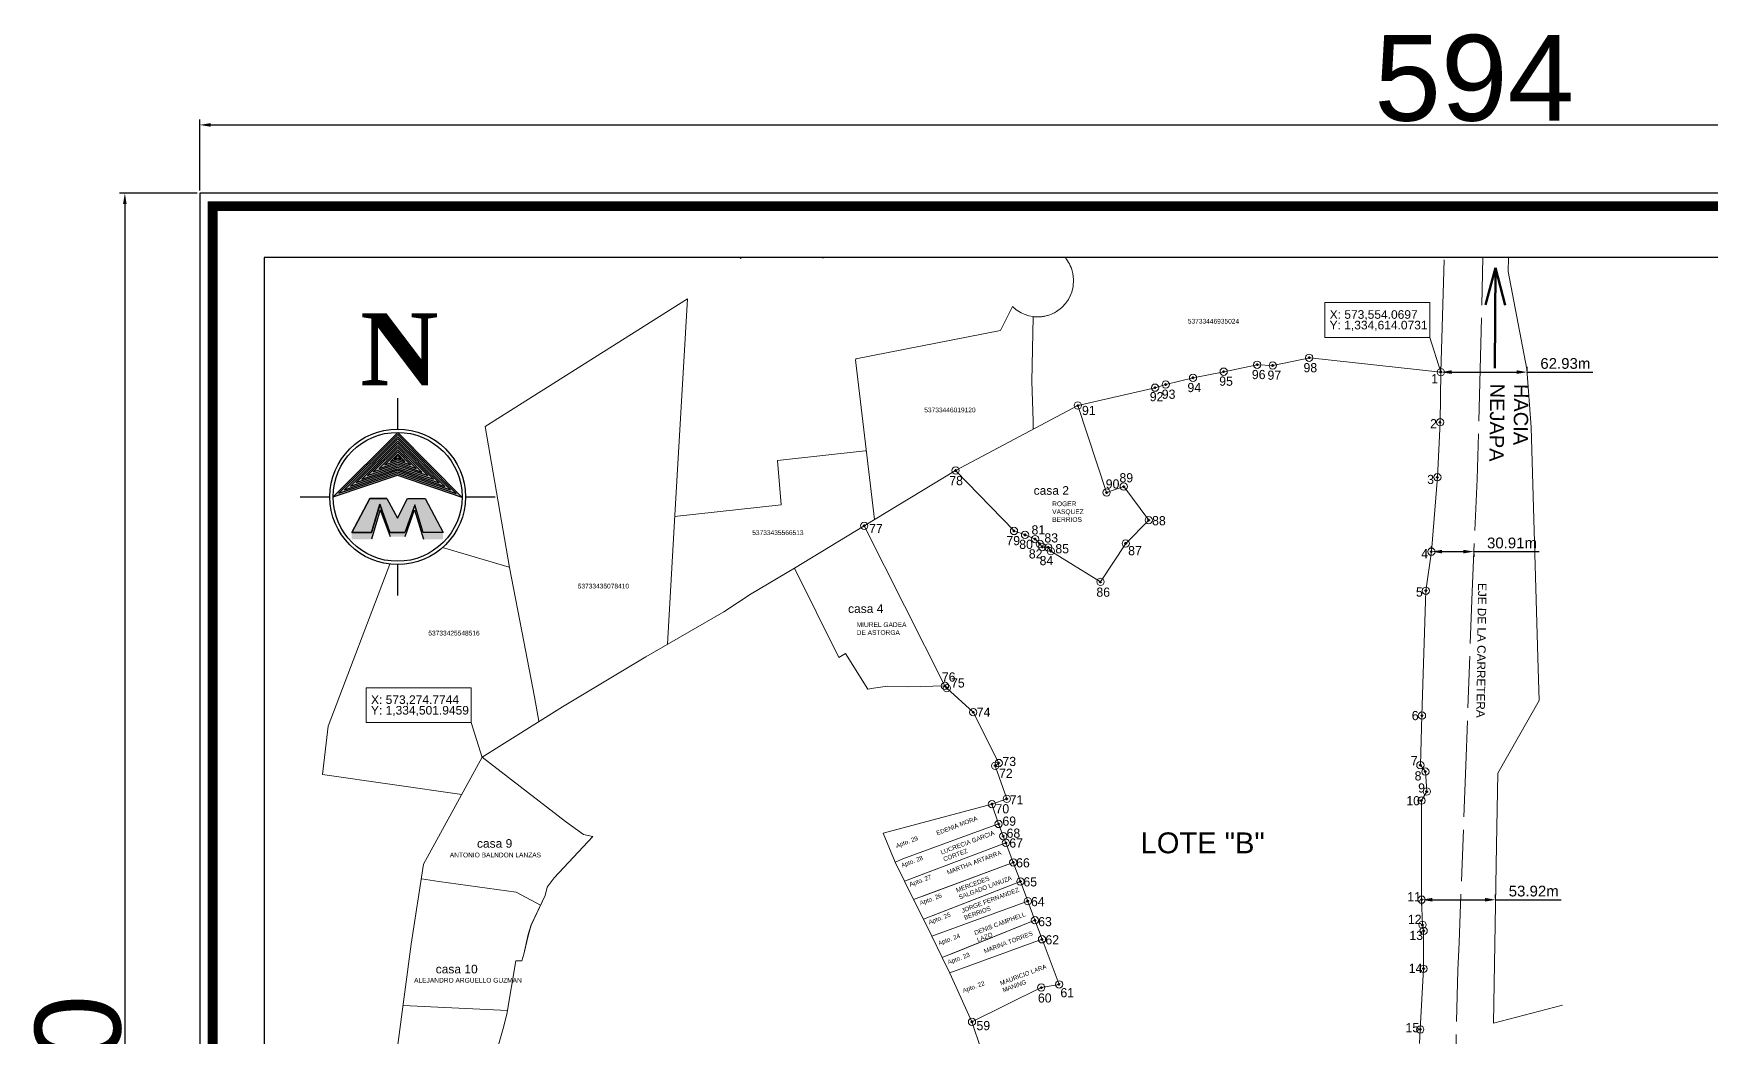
# Model space of a CAD drawing. Header units: millimetres. Extents: x -3245 to 2970, y 1153 to 3965.
# Drawn here: x -631.4 to -240.6, y 2468.1 to 2701.7 of the extents above; entities that cross this region are included whole.
import ezdxf
from ezdxf.enums import TextEntityAlignment as Align

# ---------------------------------------------------------------- set-up
doc = ezdxf.new("R2010")
doc.units = ezdxf.units.MM
doc.linetypes.add('ACAD_ISO02W100', pattern=[15, 12, -3])
for name, color, linetype in [('0 - TEXTO', 5, 'Continuous'), ('2', 1, 'Continuous'), ('CIRCULO PI', 2, 'Continuous'), ('FONDO_MANAGUA', 8, 'ACAD_ISO02W100'), ('NORTE', 7, 'Continuous'), ('TEXTOS', 2, 'Continuous')]:
    doc.layers.add(name, color=color, linetype=linetype)
doc.layers.add('FRAME 070', color=7, linetype='Continuous', lineweight=70)
doc.styles.add('CRISTHIAM', font='timesbd.ttf', dxfattribs={"height": 0.428625})
doc.styles.add('LOPEZ', font='TCCM____.TTF')
doc.styles.add('PI', font='arial.ttf', dxfattribs={"height": 0.4})
doc.styles.get("Standard").update_dxf_attribs({"font": 'arial.ttf'})
doc.dimstyles.new('ISO-25', dxfattribs={"dimtxt": 2.5, "dimasz": 2.5, "dimexe": 1.25, "dimexo": 0.625, "dimtad": 1, "dimdec": 3, "dimtxsty": 'Standard', "dimcen": 2.5, "dimadec": 0, "dimazin": 0, "dimtfac": 1, "dimtdec": 3, "dimtmove": 0, "dimatfit": 3, "dimfxl": 1, "dimarcsym": 0})
doc.dimstyles.new('RONI-250', dxfattribs={"dimtxt": 2.5, "dimasz": 2.5, "dimexe": 1.25, "dimexo": 0.625, "dimgap": 0.725, "dimtad": 1, "dimzin": 1, "dimdsep": 46, "dimtxsty": 'Standard', "dimcen": 2.5, "dimclrd": 256, "dimclre": 256, "dimclrt": 5, "dimaunit": 1, "dimadec": 4, "dimazin": 0, "dimtfac": 1, "dimtmove": 0, "dimatfit": 3, "dimfxl": 1, "dimlwd": -1, "dimlwe": -1, "dimarcsym": 0})

# ---------------------------------------------------------------- blocks, each defined once
blk = doc.blocks.new('*D40')
at = {"color": 0, "lineweight": -2, "transparency": 16777216}
for p, q in [((-592.65, 2665.13), (-592.65, 2681.65)), ((1.35, 2665.13), (1.35, 2681.65)), ((-590.15, 2680.4), (-1.15, 2680.4))]:
    blk.add_line(p, q, dxfattribs=at)
at = {"color": 0, "transparency": 16777216}
for points in [[(-590.15, 2680.82), (-590.15, 2679.99), (-592.65, 2680.4)], [(-1.15, 2680.82), (-1.15, 2679.99), (1.35, 2680.4)]]:
    blk.add_solid(points, dxfattribs=at)
at = {"layer": 'Defpoints', "color": 0, "transparency": 16777216}
for p in [(1.35, 2680.4), (-592.65, 2664.5), (1.35, 2664.5)]:
    blk.add_point(p, dxfattribs=at)
at = {"color": 0, "transparency": 16777216, "insert": (-295.65, 2691.24), "char_height": 2.5, "attachment_point": 5}
blk.add_mtext('{\\H8x;594}', dxfattribs=at)
blk = doc.blocks.new('*D41')
at = {"color": 0, "lineweight": -2, "transparency": 16777216}
for p, q in [((-593.27, 2664.5), (-611.36, 2664.5)), ((-610.11, 2662), (-610.11, 2247)), ((-593.27, 2244.5), (-611.36, 2244.5))]:
    blk.add_line(p, q, dxfattribs=at)
at = {"color": 0, "transparency": 16777216}
for points in [[(-610.53, 2662), (-609.7, 2662), (-610.11, 2664.5)], [(-610.53, 2247), (-609.7, 2247), (-610.11, 2244.5)]]:
    blk.add_solid(points, dxfattribs=at)
at = {"layer": 'Defpoints', "color": 0, "transparency": 16777216}
for p in [(-592.65, 2664.5), (-610.11, 2244.5), (-592.65, 2244.5)]:
    blk.add_point(p, dxfattribs=at)
at = {"color": 0, "transparency": 16777216, "insert": (-620.95, 2454.5), "char_height": 2.5, "attachment_point": 5, "rotation": 90}
blk.add_mtext('{\\H8x;420}', dxfattribs=at)
blk = doc.blocks.new('*D96')
at = {"transparency": 16777216}
for p, q in [((-303.45, 2623.46), (-303.45, 2624.09)), ((-300.95, 2622.84), (-285.8, 2622.84)), ((-283.3, 2623.11), (-283.3, 2624.09)), ((-283.3, 2622.84), (-268.06, 2622.84))]:
    blk.add_line(p, q, dxfattribs=at)
at = {"lineweight": 9, "transparency": 16777216}
for points in [[(-300.95, 2623.26), (-300.95, 2622.42), (-303.45, 2622.84)], [(-285.8, 2623.26), (-285.8, 2622.42), (-283.3, 2622.84)]]:
    blk.add_solid(points, dxfattribs=at)
at = {"layer": 'Defpoints', "color": 0, "lineweight": 9, "transparency": 16777216}
for p in [(-303.45, 2622.84, 425.74), (-283.3, 2622.84), (-283.3, 2622.49, 438.66)]:
    blk.add_point(p, dxfattribs=at)
at = {"lineweight": 9, "transparency": 16777216, "insert": (-274.43, 2624.84), "char_height": 2.5, "attachment_point": 5}
blk.add_mtext('62.93m', dxfattribs=at)
blk = doc.blocks.new('*D97')
at = {"transparency": 16777216}
for p, q in [((-305.64, 2581.66), (-305.64, 2582.29)), ((-303.14, 2581.04), (-298.22, 2581.04)), ((-295.72, 2581.04), (-280.5, 2581.04)), ((-295.72, 2580.54), (-295.72, 2579.79))]:
    blk.add_line(p, q, dxfattribs=at)
at = {"lineweight": 9, "transparency": 16777216}
for points in [[(-303.14, 2581.46), (-303.14, 2580.62), (-305.64, 2581.04)], [(-298.22, 2581.46), (-298.22, 2580.62), (-295.72, 2581.04)]]:
    blk.add_solid(points, dxfattribs=at)
at = {"layer": 'Defpoints', "color": 0, "lineweight": 9, "transparency": 16777216}
for p in [(-305.64, 2581.03, 425.74), (-295.72, 2581.16, 106.4), (-295.72, 2581.04)]:
    blk.add_point(p, dxfattribs=at)
at = {"lineweight": 9, "transparency": 16777216, "insert": (-286.86, 2583.04), "char_height": 2.5, "attachment_point": 5}
blk.add_mtext('30.91m', dxfattribs=at)
blk = doc.blocks.new('*D98')
at = {"transparency": 16777216}
for p, q in [((-290.67, 2500.31), (-290.67, 2501.22)), ((-307.92, 2499.37), (-307.92, 2498.72)), ((-305.42, 2499.97), (-293.17, 2499.97)), ((-290.67, 2499.97), (-275.44, 2499.97))]:
    blk.add_line(p, q, dxfattribs=at)
at = {"lineweight": 9, "transparency": 16777216}
for points in [[(-305.42, 2500.39), (-305.42, 2499.55), (-307.92, 2499.97)], [(-293.17, 2500.39), (-293.17, 2499.55), (-290.67, 2499.97)]]:
    blk.add_solid(points, dxfattribs=at)
at = {"layer": 'Defpoints', "color": 0, "lineweight": 9, "transparency": 16777216}
for p in [(-307.92, 2499.99, 425.74), (-290.67, 2499.97), (-290.67, 2499.69, 438.66)]:
    blk.add_point(p, dxfattribs=at)
at = {"lineweight": 9, "transparency": 16777216, "insert": (-281.8, 2501.97), "char_height": 2.5, "attachment_point": 5}
blk.add_mtext('53.92m', dxfattribs=at)

msp = doc.modelspace()

# ---------------------------------------------------------------- hatches: boundary and pattern name
at = {"lineweight": 30}
h = msp.add_hatch(color=5, dxfattribs=at)
h.dxf.hatch_style = 1
h.paths.add_polyline_path([(-550.7205, 2591.9071), (-550.6711, 2592.074), (-548.3367, 2585.514), (-544.8404, 2585.514), (-542.5653, 2591.9071), (-540.5636, 2585.514), (-535.9559, 2585.514), (-540.1337, 2593.4145), (-544.2069, 2593.4145), (-546.5885, 2588.8358), (-549.0663, 2593.4145), (-553.0434, 2593.4145), (-557.2211, 2585.514), (-552.6135, 2585.514)])
at = {"lineweight": 30, "true_color": 0x2424ff}
h = msp.add_hatch(color=160, dxfattribs=at)
h.dxf.hatch_style = 1
h.paths.add_polyline_path([(-550.6303, 2590.7814), (-548.272, 2584.5362), (-544.8212, 2584.5362), (-542.5826, 2590.7679), (-540.5254, 2583.9102), (-535.9559, 2583.9102), (-535.9559, 2585.514), (-540.5636, 2585.514), (-542.5653, 2591.9071), (-544.8404, 2585.514), (-548.3367, 2585.514), (-550.6711, 2592.074), (-552.6135, 2585.514), (-557.2211, 2585.514), (-557.2211, 2583.9102), (-552.6516, 2583.9102)])
at = {"layer": 'TEXTOS'}
h = msp.add_hatch(color=7, dxfattribs=at)
h.dxf.hatch_style = 1
h.paths.add_polyline_path([(-546.5402, 2598.8398), (-531.5523, 2593.7445), (-546.5186, 2608.8153), (-561.5626, 2593.798)])

# ---------------------------------------------------------------- linework, layer by layer
at = {"color": 8, "linetype": 'ACAD_ISO02W100', "lineweight": 15}
msp.add_line((-294.2619, 2623.4478, 106.4028), (-293.6342, 2649.5042, 106.4028), dxfattribs=at)
at = {"color": 1, "lineweight": 15}
for p, q in [((-302.6713, 2648.9652, 425.7391), (-303.4518, 2622.8397, 425.7391)), ((-406.5027, 2517.622, 425.7391), (-428.8036, 2509.5195, 425.7391)), ((-428.3926, 2504.2887, 425.7391), (-404.7929, 2513.2072, 425.7391)), ((-404.7929, 2513.2072, 425.7391), (-426.1749, 2505.1267, 425.7391)), ((-426.2991, 2500.0398, 425.7391), (-403.0819, 2508.6645, 425.7391)), ((-403.0819, 2508.6645, 425.7391), (-424.1525, 2500.8372, 425.7391)), ((-424.0261, 2495.4268, 425.7391), (-401.4186, 2504.2297, 425.7391)), ((-421.9957, 2496.2174, 425.7391), (-401.4186, 2504.2295, 425.7391)), ((-399.699, 2499.6446, 425.7391), (-422.0833, 2491.4838, 425.7391)), ((-398.0312, 2495.185, 425.7391), (-419.6343, 2486.5135, 425.7391)), ((-417.636, 2487.3156, 425.7391), (-398.0312, 2495.185, 425.7391)), ((-396.3826, 2490.7599, 425.7391), (-417.865, 2482.9226, 425.7391)), ((-545.2848, 2475.3302, 425.7391), (-520.9644, 2474.193, 740.5799))]:
    msp.add_line(p, q, dxfattribs=at)
at = {"color": 7, "lineweight": 50}
for p, q in [((-290.712, 2647.0931), (-293.061, 2638.484)), ((-290.8502, 2623.7258), (-290.712, 2647.0931)), ((-290.712, 2647.0931), (-288.465, 2638.4568))]:
    msp.add_line(p, q, dxfattribs=at)
at = {"color": 5}
for p, q in [((-553.0434, 2593.4145, -0.0089), (-549.0663, 2593.4145, -0.0089)), ((-550.6711, 2592.074, -0.0089), (-552.6135, 2585.514, -0.0089)), ((-548.3367, 2585.514, -0.0089), (-550.6711, 2592.074, -0.0089)), ((-542.5653, 2591.9071, -0.0089), (-544.8404, 2585.514, -0.0089)), ((-544.2069, 2593.4145, -0.0089), (-540.1337, 2593.4145, -0.0089)), ((-540.5636, 2585.514, -0.0089), (-542.5653, 2591.9071, -0.0089)), ((-550.6303, 2590.7814, -0.0089), (-552.6516, 2583.9102, -0.0089)), ((-550.6303, 2590.7814, -0.0089), (-548.272, 2584.5362, -0.0089)), ((-544.8212, 2584.5362, -0.0089), (-542.5826, 2590.7679, -0.0089)), ((-542.5826, 2590.7679, -0.0089), (-540.5254, 2583.9102, -0.0089)), ((-544.8404, 2585.514, -0.0089), (-548.3367, 2585.514, -0.0089))]:
    msp.add_line(p, q, dxfattribs=at)
for points in [[(1.3517, 2244.5042), (1.3517, 2664.5042), (-592.6483, 2664.5042), (-592.6483, 2244.5042)], [(-577.6483, 2649.5042), (-577.6483, 2259.5042), (-13.6483, 2259.5042), (-13.6483, 2649.5042)]]:
    msp.add_lwpolyline(points, close=True)
at = {"const_width": 2.28}
msp.add_lwpolyline([(-1.6483, 2247.5042), (-1.6483, 2661.5042), (-589.6483, 2661.5042), (-589.6483, 2247.5042)], close=True, dxfattribs=at)
msp.add_lwpolyline([(-577.6483, 2259.5042), (-13.6483, 2259.5042), (-13.6483, 2649.5042), (-577.6483, 2649.5042)])
at = {"color": 1, "lineweight": 15, "elevation": 425.7391}
for points in [[(-398.4246, 2609.5329), (-398.4344, 2611.5032), (-398.7189, 2620.6401), (-398.4195, 2635.7495), (-398.1677, 2635.731), (-397.9459, 2635.7128), (-397.7128, 2635.7001), (-397.4803, 2635.6959), (-397.2737, 2635.6964), (-397.0196, 2635.7062), (-396.7591, 2635.725), (-396.4922, 2635.7482), (-396.3483, 2635.7671), (-396.2215, 2635.7837), (-396.0742, 2635.808), (-395.8448, 2635.8483), (-395.67, 2635.8875), (-395.396, 2635.9563), (-395.0783, 2636.036), (-394.9981, 2636.0561), (-394.573, 2636.208), (-394.2026, 2636.3434), (-393.892, 2636.4926), (-393.6941, 2636.5907), (-393.5108, 2636.6816), (-393.2343, 2636.8198), (-392.9819, 2636.9862), (-392.6663, 2637.1942), (-392.3604, 2637.3998), (-392.1935, 2637.5351), (-391.6871, 2637.9658), (-390.9043, 2638.7929), (-390.2477, 2639.733), (-389.4553, 2641.4327), (-389.1255, 2642.7407), (-389.022, 2644.4059), (-389.1806, 2645.7768), (-389.4438, 2646.7375), (-389.6086, 2647.1819), (-389.7962, 2647.6111), (-389.9882, 2648.0505), (-390.2117, 2648.3943), (-390.4572, 2648.772), (-390.7092, 2649.1598), (-390.8125, 2649.3364), (-390.9155, 2649.4447)], [(-483.6499, 2559.4747), (-481.9732, 2589.4906), (-478.9648, 2639.9168), (-526.179, 2610.1395), (-520.4911, 2577.3056), (-517.1604, 2560.106), (-514.667, 2547.2297), (-513.603, 2541.5531)], [(-398.4316, 2635.7543), (-399.4782, 2635.9714), (-400.5786, 2636.3393), (-401.2299, 2636.6605), (-401.6156, 2636.8686), (-402.0091, 2637.121), (-402.3726, 2637.3743), (-402.7006, 2637.6293), (-402.9902, 2637.8878), (-403.2861, 2638.1597), (-406.085, 2632.5009), (-439.7787, 2625.9661), (-439.7627, 2625.703), (-439.8758, 2625.6905), (-435.4347, 2588.4962)], [(-416.5208, 2599.9282), (-388.0267, 2615.0517)], [(-437.3506, 2604.5417), (-437.5913, 2604.4942), (-458.0128, 2602.2751), (-457.1413, 2591.9575), (-481.9902, 2589.1972)], [(-454.0397, 2577.2251), (-437.8052, 2587.0488)], [(-520.5584, 2577.4542), (-536.0711, 2581.9764)], [(-548.3854, 2578.1118), (-562.6942, 2540.366), (-564.0598, 2529.1272), (-531.6067, 2524.4887)], [(-525.1704, 2458.8402), (-521.9346, 2470.0121), (-521.1121, 2473.3203), (-519.0089, 2485.7472), (-517.5863, 2485.7165), (-517.1144, 2487.2854), (-516.0873, 2491.8701), (-515.4214, 2494.0926), (-512.1981, 2500.9401), (-511.7113, 2502.8658), (-510.0722, 2505.0624), (-501.0372, 2514.7226), (-503.2302, 2515.1307), (-507.4344, 2518.1848), (-526.8657, 2533.1469), (-508.1, 2544.8823), (-488.7241, 2556.5419), (-470.5657, 2567.0371), (-464.1358, 2571.1835), (-454.0397, 2577.2251), (-443.7491, 2556.35), (-442.1682, 2557.3313), (-436.9917, 2548.9924), (-435.632, 2549.2757), (-432.3943, 2549.7174), (-427.5278, 2549.5297), (-418.9991, 2549.7666), (-418.5552, 2549.245), (-412.3986, 2543.6224), (-406.467, 2531.8097), (-407.2941, 2531.1646), (-404.596, 2523.4663), (-408.0493, 2522.2399), (-433.4129, 2515.5088), (-430.5652, 2508.6981), (-428.3926, 2504.2887), (-426.2991, 2500.0398), (-424.0261, 2495.4268), (-422.0833, 2491.4838), (-419.6343, 2486.5135), (-417.8588, 2482.9101), (-412.6989, 2471.534), (-410.6706, 2465.3156)], [(-548.1305, 2454.0319), (-543.3766, 2489.6112), (-540.4847, 2508.2751), (-526.8657, 2533.1469), (-507.4325, 2518.1833), (-503.2278, 2515.1289), (-501.0346, 2514.7207)], [(-526.8657, 2533.1469), (-507.4325, 2518.1833), (-503.2278, 2515.1289), (-501.0346, 2514.7207), (-510.0705, 2505.0596), (-511.7098, 2502.8627), (-512.1966, 2500.9368), (-515.4202, 2494.0887), (-516.0863, 2491.866), (-517.1134, 2487.2809), (-517.5853, 2485.7118), (-519.0081, 2485.7425), (-521.1116, 2473.3144), (-521.9342, 2470.0058), (-525.1702, 2458.8328)], [(-433.4129, 2515.5088), (-430.5652, 2508.6981), (-428.8036, 2509.5195), (-406.5027, 2517.622), (-408.0493, 2522.2399), (-433.4129, 2515.5088)], [(-513.2434, 2498.6858), (-518.947, 2501.7055), (-536.9503, 2504.2009), (-541.0183, 2504.8312)]]:
    msp.add_lwpolyline(points, dxfattribs=at)
at = {"color": 7, "lineweight": 15}
msp.add_lwpolyline([(-330.4902, 2639.0172), (-306.0165, 2639.0172), (-306.0165, 2630.9217), (-330.4902, 2630.9217)], close=True, dxfattribs=at)
msp.add_lwpolyline([(-306.0165, 2630.9217), (-303.4518, 2622.8397)], dxfattribs=at)
at = {"color": 7, "lineweight": 20, "ltscale": 0.5, "elevation": 425.7391, "flags": 128}
for points in [[(-308.4196, 2466.5093), (-308.2417, 2469.7714), (-307.4706, 2483.9145), (-307.4526, 2492.7188), (-307.7246, 2494.1181), (-307.9199, 2499.9926), (-307.9658, 2523.0536), (-306.7105, 2525.1766), (-307.0455, 2529.8096), (-308.218, 2531.3171), (-307.8401, 2542.8497), (-306.9256, 2571.9348), (-305.6429, 2581.033), (-304.2443, 2598.3509), (-303.6082, 2611.1607), (-303.4518, 2622.8397), (-333.9882, 2626.1789), (-342.6142, 2624.3926), (-346.2311, 2624.5681), (-354.0485, 2622.9409), (-361.1973, 2621.5208), (-367.5491, 2619.9464), (-370.0465, 2619.2176), (-388.0267, 2615.0517), (-381.3352, 2594.7895), (-377.3493, 2596.1887), (-371.5153, 2588.3731), (-376.8828, 2582.9376), (-382.7642, 2573.9886), (-394.3217, 2581.1486), (-394.9462, 2582.0258), (-396.3147, 2582.1063), (-396.9207, 2582.8596), (-397.9929, 2583.971), (-400.3431, 2584.9408), (-402.9084, 2585.8486), (-416.5208, 2599.9282), (-437.8052, 2587.0488)], [(-437.8052, 2587.0488), (-418.9961, 2549.7667), (-418.5552, 2549.245), (-412.3986, 2543.6224), (-406.467, 2531.8097), (-407.2941, 2531.1646), (-404.596, 2523.4663), (-408.0493, 2522.2399), (-406.5009, 2517.6174), (-405.4015, 2514.7786), (-404.7929, 2513.2072), (-403.0819, 2508.6645), (-401.4186, 2504.2297), (-399.699, 2499.6446), (-398.0312, 2495.185), (-396.3826, 2490.7599), (-392.396, 2480.2655), (-396.5612, 2479.5186), (-412.6989, 2471.534), (-410.6706, 2465.3156)]]:
    msp.add_lwpolyline(points, dxfattribs=at)
at = {"color": 8, "linetype": 'ACAD_ISO02W100', "lineweight": 15, "elevation": 106.4028}
msp.add_lwpolyline([(-294.2619, 2623.4478), (-294.9724, 2597.914), (-296.1514, 2571.6536), (-297.6138, 2531.2443), (-298.7527, 2501.133), (-299.1873, 2489.9817), (-299.5177, 2483.6073), (-299.8941, 2466.4408), (-300.7312, 2454.1478), (-301.66, 2425.4903), (-302.4179, 2410.5351), (-303.5136, 2385.068)], dxfattribs=at)
at = {"color": 5, "elevation": -0.0089}
for points in [[(-549.0663, 2593.4145), (-553.0434, 2593.4145), (-557.2211, 2585.514), (-552.6135, 2585.514), (-550.6711, 2592.074), (-548.3367, 2585.514), (-544.8404, 2585.514)], [(-550.7205, 2591.9071), (-552.6135, 2585.514), (-557.2211, 2585.514), (-553.0434, 2593.4145), (-549.0663, 2593.4145), (-546.5885, 2588.8358), (-544.2069, 2593.4145), (-540.1337, 2593.4145), (-535.9559, 2585.514), (-540.5636, 2585.514), (-542.5653, 2591.9071), (-544.8404, 2585.514), (-548.3367, 2585.514), (-550.6711, 2592.074)], [(-542.5653, 2591.9071), (-544.8404, 2585.514), (-548.3367, 2585.514)], [(-546.5885, 2588.8358), (-544.2069, 2593.4145)], [(-544.1107, 2593.4145), (-540.1337, 2593.4145), (-535.9559, 2585.514), (-540.5636, 2585.514)]]:
    msp.add_lwpolyline(points, dxfattribs=at)
at = {"color": 7, "lineweight": 15, "elevation": 425.7391}
msp.add_lwpolyline([(-553.8859, 2549.3225), (-529.4121, 2549.3225), (-529.4121, 2541.227), (-553.8859, 2541.227)], close=True, dxfattribs=at)
msp.add_lwpolyline([(-529.4121, 2541.227), (-526.8482, 2533.0914)], dxfattribs=at)
at = {"layer": '2', "color": 1, "lineweight": 15}
for p, q in [((-466.8469, 2649.5042), (-466.5023, 2649.2718)), ((-447.546, 2649.5042), (-447.3989, 2649.4069)), ((-447.3989, 2649.4069), (-447.3285, 2649.5042)), ((-424.1553, 2649.5042), (-424.1613, 2649.4912))]:
    msp.add_line(p, q, dxfattribs=at)
at = {"layer": 'CIRCULO PI', "color": 5, "lineweight": 5}
for centre in [(-334.1111, 2626.1924, 425.7391), (-361.1973, 2621.5208, 425.7391), (-354.0485, 2622.9409, 425.7391), (-346.2311, 2624.5681, 425.7391), (-342.6142, 2624.3926, 425.7391), (-303.4511, 2622.8401, 425.7391), (-370.0465, 2619.2176, 425.7391), (-367.5491, 2619.9464, 425.7391), (-388.0267, 2615.0517, 425.7391), (-303.6082, 2611.1607, 425.7391), (-416.5208, 2599.9282, 425.7391), (-304.2443, 2598.3509, 425.7391), (-381.3352, 2594.7895, 425.7391), (-377.3493, 2596.1887, 425.7391), (-437.8052, 2587.0488, 425.7391), (-371.5153, 2588.3731, 425.7391), (-402.9084, 2585.8486, 425.7391), (-400.3431, 2584.9408, 425.7391), (-397.9929, 2583.971, 425.7391), (-396.9207, 2582.8596, 425.7391), (-376.8828, 2582.9376, 425.7391), (-396.3147, 2582.1063, 425.7391), (-394.9462, 2582.0258, 425.7391), (-394.3217, 2581.1486, 425.7391), (-305.6429, 2581.033, 425.7391), (-382.7642, 2573.9886, 425.7391), (-306.9256, 2571.9348, 425.7391), (-418.9961, 2549.7667, 425.7391), (-418.5552, 2549.245, 425.7391), (-412.3986, 2543.6224, 425.7391), (-307.8401, 2542.8497, 425.7391), (-406.467, 2531.8097, 425.7391), (-407.2941, 2531.1646, 425.7391), (-308.2173, 2531.3175, 425.7391), (-307.0449, 2529.81, 425.7391), (-306.7098, 2525.177, 425.7391), (-408.0493, 2522.2399, 425.7391), (-404.596, 2523.4663, 425.7391), (-307.9651, 2523.054, 425.7391), (-406.5009, 2517.6174, 425.7391), (-405.4015, 2514.7786, 425.7391), (-404.7929, 2513.2072, 425.7391), (-403.0819, 2508.6645, 425.7391), (-401.4186, 2504.2297, 425.7391), (-399.699, 2499.6446, 425.7391), (-307.9199, 2499.9926, 425.7391), (-398.0312, 2495.185, 425.7391), (-307.724, 2494.1185, 425.7391), (-307.4519, 2492.7192, 425.7391), (-396.3826, 2490.7599, 425.7391), (-307.4706, 2483.9145, 425.7391), (-396.5612, 2479.5186, 425.7391), (-392.396, 2480.2655, 425.7391), (-412.6989, 2471.534, 425.7391), (-308.2417, 2469.7714, 425.7391)]:
    msp.add_circle(centre, 0.85, dxfattribs=at)
at = {"layer": 'CIRCULO PI', "color": 5, "lineweight": 80}
for centre in [(-334.1118, 2626.192, 425.7391), (-354.0492, 2622.9405, 425.7391), (-346.2318, 2624.5677, 425.7391), (-342.6149, 2624.3922, 425.7391), (-303.4518, 2622.8397, 425.7391), (-370.0472, 2619.2172, 425.7391), (-367.5498, 2619.946, 425.7391), (-361.1979, 2621.5204, 425.7391), (-388.0273, 2615.0513, 425.7391), (-303.6089, 2611.1603, 425.7391), (-416.5214, 2599.9278, 425.7391), (-381.3359, 2594.7892, 425.7391), (-377.35, 2596.1883, 425.7391), (-304.245, 2598.3505, 425.7391), (-437.8059, 2587.0484, 425.7391), (-371.516, 2588.3727, 425.7391), (-402.9091, 2585.8482, 425.7391), (-400.3438, 2584.9404, 425.7391), (-397.9936, 2583.9706, 425.7391), (-396.9214, 2582.8592, 425.7391), (-396.3154, 2582.1059, 425.7391), (-394.9469, 2582.0254, 425.7391), (-394.3223, 2581.1483, 425.7391), (-376.8835, 2582.9372, 425.7391), (-305.6436, 2581.0326, 425.7391), (-382.7649, 2573.9882, 425.7391), (-306.9263, 2571.9344, 425.7391), (-418.9967, 2549.7663, 425.7391), (-418.5558, 2549.2446, 425.7391), (-412.3992, 2543.622, 425.7391), (-307.8408, 2542.8493, 425.7391), (-407.2947, 2531.1642, 425.7391), (-406.4676, 2531.8093, 425.7391), (-308.218, 2531.3171, 425.7391), (-307.0455, 2529.8096, 425.7391), (-306.7105, 2525.1766, 425.7391), (-408.05, 2522.2395, 425.7391), (-404.5967, 2523.4659, 425.7391), (-307.9658, 2523.0536, 425.7391), (-406.5016, 2517.617, 425.7391), (-405.4022, 2514.7782, 425.7391), (-404.7936, 2513.2068, 425.7391), (-403.0825, 2508.6641, 425.7391), (-401.4193, 2504.2293, 425.7391), (-399.6997, 2499.6442, 425.7391), (-307.9206, 2499.9922, 425.7391), (-398.0319, 2495.1846, 425.7391), (-307.7246, 2494.1181, 425.7391), (-396.3832, 2490.7595, 425.7391), (-307.4526, 2492.7188, 425.7391), (-307.4713, 2483.9141, 425.7391), (-396.5618, 2479.5182, 425.7391), (-392.3966, 2480.2651, 425.7391), (-412.6996, 2471.5336, 425.7391), (-308.2424, 2469.771, 425.7391)]:
    msp.add_circle(centre, 0.0536, dxfattribs=at)
at = {"layer": 'FONDO_MANAGUA', "color": 1, "linetype": 'ByBlock', "lineweight": 9}
for p, q in [((-287.7517, 2646.3009, 106.4028), (-287.6728, 2649.5042, 106.4028)), ((-283.3711, 2623.5241, 438.6617), (-287.7517, 2646.3009, 106.4028))]:
    msp.add_line(p, q, dxfattribs=at)
for points, elevation in [([(-291.1662, 2471.2281), (-291.1662, 2471.2281), (-290.4395, 2512.5942), (-290.1904, 2529.4818), (-280.4973, 2546.3768), (-280.7476, 2553.7406), (-282.4296, 2609.9982), (-283.3711, 2623.5241)], 438.6617), ([(-291.1662, 2471.2281), (-275.1198, 2475.4427)], 434.5494)]:
    msp.add_lwpolyline(points, dxfattribs=dict(at, elevation=elevation))
at = {"layer": 'NORTE', "color": 0}
for p, q in [((-546.5422, 2616.7806, -0.0236), (-546.5422, 2609.5897, -0.0121)), ((-569.2953, 2593.7974, -0.0089), (-562.3371, 2593.7969, -0.0089)), ((-530.7515, 2593.7958, -0.0089), (-523.7932, 2593.7953, -0.0089)), ((-546.5443, 2578.0041, -0.0089), (-546.5443, 2570.8132, 0.0026))]:
    msp.add_line(p, q, dxfattribs=at)
msp.add_circle((-546.5443, 2593.7969, -0.0089), 15.0184, dxfattribs=at)
at = {"layer": 'TEXTOS', "color": 7, "elevation": 0.0058}
msp.add_lwpolyline([(-546.5186, 2608.8153), (-561.5626, 2593.798), (-546.5402, 2598.8398), (-531.5523, 2593.7445), (-546.5186, 2608.8153)], dxfattribs=at)
for points in [[(-546.5198, 2608.3075), (-560.2272, 2594.6244), (-546.5395, 2599.2183), (-532.883, 2594.5756)], [(-546.5209, 2607.7998), (-558.8918, 2595.4508), (-546.5388, 2599.5967), (-534.2137, 2595.4067)], [(-546.522, 2607.292), (-557.5563, 2596.2772), (-546.538, 2599.9752), (-535.5444, 2596.2378)], [(-546.5231, 2606.7843), (-556.2209, 2597.1037), (-546.5373, 2600.3537), (-536.875, 2597.0689)], [(-546.5242, 2606.2765), (-554.8855, 2597.9301), (-546.5365, 2600.7322), (-538.2057, 2597.9)], [(-546.5253, 2605.7688), (-553.55, 2598.7565), (-546.5358, 2601.1106), (-539.5364, 2598.7311)], [(-546.5264, 2605.261), (-552.2146, 2599.5829), (-546.5351, 2601.4891), (-540.8671, 2599.5622)], [(-546.5275, 2604.7533), (-550.8791, 2600.4094), (-546.5343, 2601.8676), (-542.1978, 2600.3933)], [(-546.5286, 2604.2455), (-549.5437, 2601.2358), (-546.5336, 2602.246), (-543.5285, 2601.2244)], [(-546.5297, 2603.7378), (-548.2083, 2602.0622), (-546.5329, 2602.6245), (-544.8591, 2602.0555)], [(-546.5304, 2603.4107), (-547.348, 2602.5946), (-546.5324, 2602.8683), (-545.7164, 2602.5909)]]:
    msp.add_lwpolyline(points, close=True, dxfattribs=at)
at = {"layer": 'TEXTOS', "color": 0}
msp.add_circle((-546.5443, 2593.7969, -0.0089), 15.7928, dxfattribs=at)

# ---------------------------------------------------------------- texts
at = {"color": 7, "lineweight": 15}
for s, p in [('Y: 1,334,614.0731', (-329.3699, 2632.7911)), ('X: 573,554.0697', (-329.347, 2635.2617)), ('Y: 1,334,501.9459', (-552.7656, 2543.0964, 425.7391)), ('X: 573,274.7744', (-552.7426, 2545.5669, 425.7391))]:
    msp.add_text(s, height=1.9998, dxfattribs=at).set_placement(p)
at = {"color": 7, "lineweight": 30, "style": 'LOPEZ'}
for s, height, p in [('96', 2.13922, (-347.4814, 2620.5668)), ('97', 2.13922, (-343.8361, 2620.4135)), ('98', 2.13922, (-335.4474, 2622.1645)), ('1', 2.1392, (-305.6795, 2619.5893)), ('92', 2.13922, (-371.2728, 2615.4174)), ('93', 2.13922, (-368.4768, 2615.991)), ('94', 2.13922, (-362.4918, 2617.546)), ('95', 2.13922, (-355.0898, 2619.0273)), ('91', 2.13922, (-387.0673, 2612.1995)), ('2', 2.1392, (-305.9343, 2609.1234)), ('78', 2.13922, (-417.9907, 2595.8681)), ('89', 2.13922, (-378.3381, 2596.5225)), ('3', 2.1392, (-306.6247, 2596.134)), ('90', 2.13922, (-381.5309, 2595.0859)), ('77', 2.13922, (-436.6824, 2584.6982)), ('81', 2.13922, (-398.827, 2584.3918)), ('88', 2.13922, (-370.7308, 2586.5291)), ('79', 2.13922, (-404.6827, 2581.896)), ('80', 2.13922, (-401.6912, 2581.0251)), ('83', 2.13922, (-395.8244, 2582.5278)), ('82', 2.13922, (-399.4541, 2578.7999)), ('84', 2.13922, (-396.9478, 2577.2457)), ('85', 2.13922, (-393.2732, 2580.0033)), ('87', 2.13922, (-376.3084, 2579.5468)), ('4', 2.1392, (-308.0135, 2578.841)), ('86', 2.13922, (-383.7113, 2569.891)), ('5', 2.1392, (-309.2409, 2569.914)), ('76', 2.13922, (-419.7226, 2550.1305)), ('75', 2.13922, (-417.5765, 2548.7498)), ('74', 2.13922, (-411.594, 2541.9339)), ('6', 2.1392, (-310.2232, 2541.1466)), ('73', 2.13922, (-405.6055, 2530.465)), ('7', 2.1392, (-310.4372, 2530.6469)), ('72', 2.13922, (-406.403, 2527.7023)), ('8', 2.1392, (-309.5525, 2527.1108)), ('9', 2.1392, (-308.7328, 2524.3057)), ('70', 2.13922, (-407.2198, 2519.4481)), ('71', 2.13922, (-403.9006, 2521.5137)), ('10', 2.13922, (-311.4829, 2521.316)), ('69', 2.13922, (-405.6141, 2516.5649)), ('68', 2.13922, (-404.639, 2513.7626)), ('67', 2.13922, (-404.0047, 2511.4755)), ('66', 2.13922, (-402.4136, 2506.859)), ('65', 2.13922, (-400.7208, 2502.4298)), ('11', 2.13922, (-311.2657, 2498.9633)), ('64', 2.13922, (-398.9503, 2497.8329)), ('63', 2.13922, (-397.2822, 2493.1753)), ('12', 2.13922, (-311.1108, 2493.712)), ('62', 2.13922, (-395.5956, 2488.9301)), ('13', 2.13922, (-310.7695, 2489.9556)), ('14', 2.13922, (-310.924, 2482.2864)), ('60', 2.13922, (-397.333, 2475.3958)), ('61', 2.13922, (-392.0987, 2476.6173)), ('59', 2.13922, (-411.6582, 2468.9505)), ('15', 2.13922, (-311.6687, 2468.4751))]:
    msp.add_text(s, height=height, dxfattribs=at).set_placement(p, align=Align.BOTTOM_LEFT)
at = {"color": 7, "lineweight": 0, "attachment_point": 1}
for s, insert, char_height, width in [('53733446935024', (-362.4036, 2635.239), 1.099684, 10.459428), ('53733446019120', (-423.8178, 2614.5819), 1.099684, 10.459428), ('casa 2', (-398.3306, 2596.2803, 106.4348), 1.9998, 13.479856), ('ROGER VASQUEZ BERRIOS', (-394.0052, 2592.7252, 106.4348), 1.099684, 12.334479), ('53733435566513', (-463.9075, 2586.0061), 1.099684, 10.459428), ('53733435078410', (-504.5757, 2573.559), 1.099684, 10.459428), ('casa 4', (-441.5741, 2568.7601, 421.2756), 1.9998, 13.479856), ('MIUREL GADEA DE ASTORGA', (-439.5785, 2564.582, 421.2756), 1.099684, 12.334479), ('53733425548516', (-539.3848, 2562.6104), 1.099684, 10.459428), ('casa 9', (-528.0602, 2514.0864, 421.2756), 1.9998, 13.479856), ('ANTONIO BALNDON LANZAS ', (-534.3846, 2510.9438, 421.2756), 1.099684, 25.432365), ('ALEJANDRO ARGUELLO GUZMAN', (-542.706, 2481.7726, 421.2756), 1.099684, 24.8597), ('casa 10', (-537.6699, 2484.8295, 421.2756), 1.9998, 13.479856)]:
    msp.add_mtext(s, dxfattribs=dict(at, insert=insert, char_height=char_height, width=width))
at = {"color": 8, "linetype": 'ACAD_ISO02W100', "lineweight": 15, "insert": (-292.7994, 2573.7148), "char_height": 1.961257, "width": 33.677157, "attachment_point": 1, "rotation": 269.258603, "style": 'PI'}
msp.add_mtext('EJE DE LA CARRETERA', dxfattribs=at)
at = {"color": 7, "lineweight": 0, "attachment_point": 1, "rotation": 20.60009}
for s, insert, char_height, width in [('EDENIA MORA ', (-421.1504, 2515.9328, 425.7391), 1.034937, 14.730249), ('Apto. 29', (-430.5897, 2512.9618, 425.7391), 1.03494, 11.532903), ('LUCRECIA GARCIA CORTEZ ', (-420.1368, 2511.454, 425.7391), 1.034937, 14.730249), ('Apto. 28', (-429.4016, 2508.3956, 425.7391), 1.03494, 11.532903), ('MARTHA ARTARRA', (-418.6862, 2506.7723, 425.7391), 1.034937, 14.730249), ('Apto. 27', (-427.4214, 2503.9736, 736.8848), 1.03494, 11.532903), ('MERCEDES SALGADO LANUZA', (-416.5435, 2502.6105, 425.7391), 1.034937, 14.730249), ('Apto. 26', (-425.0447, 2499.6341, 736.8848), 1.03494, 11.532903), ('JORGE FERNANDEZ BERRIOS', (-415.2882, 2497.8671, 425.7391), 1.034937, 16.244784), ('Apto. 25', (-422.9757, 2495.1788, 736.8848), 1.03494, 11.532903), ('DENIS CAMPHELL LAZO', (-412.2964, 2492.7128, 425.7391), 1.034937, 13.829801), ('Apto. 24', (-420.777, 2490.2655, 736.8848), 1.03494, 11.532903), ('MARINA TORRES ', (-410.0804, 2488.4497, 425.7391), 1.034937, 13.829801), ('Apto. 23', (-418.5189, 2485.8439, 736.8848), 1.03494, 11.532903), ('MAURICIO LARA MANING', (-406.3024, 2480.9779, 425.7391), 1.034937, 11.532903), ('Apto. 22', (-415.045, 2479.211, 425.7391), 1.03494, 11.532903)]:
    msp.add_mtext(s, dxfattribs=dict(at, insert=insert, char_height=char_height, width=width))
at = {"layer": '0 - TEXTO', "color": 7, "transparency": 33554687, "style": 'CRISTHIAM'}
msp.add_text('N', height=16.747, dxfattribs=at).set_placement((-555.2851, 2619.7886, -0.0423))
at = {"layer": 'FRAME 070', "lineweight": 25, "style": 'PI'}
msp.add_text('LOTE "B"', height=4.8543, dxfattribs=at).set_placement((-373.408, 2510.7943))
at = {"layer": 'FRAME 070', "lineweight": 25, "insert": (-282.9976, 2620.0667), "char_height": 3.34073, "width": 32.909668, "attachment_point": 1, "rotation": 269.258603, "style": 'PI'}
msp.add_mtext('HACIA \\PNEJAPA', dxfattribs=at)

# ---------------------------------------------------------------- dimensions: what is measured, and where the dimension line sits
at = {"color": 1}
dim = msp.add_linear_dim(base=(1.3517, 2680.4044), p1=(-592.6483, 2664.5042), p2=(1.3517, 2664.5042), text='{\\H8x;<>}', dimstyle='ISO-25', dxfattribs=at)
dim.commit()
dim.dimension.update_dxf_attribs({"geometry": '*D40', "text_midpoint": (-295.6483, 2691.2409)})
dim = msp.add_linear_dim(base=(-610.1134, 2244.5042), p1=(-592.6483, 2664.5042), p2=(-592.6483, 2244.5042), angle=90, text='{\\H8x;<>}', dimstyle='ISO-25', dxfattribs=at)
dim.commit()
dim.dimension.update_dxf_attribs({"geometry": '*D41', "text_midpoint": (-620.9498, 2454.5042)})
at = {"color": 1, "lineweight": 9}
for base, p1, p2, text, picture, middle in [((-283.299, 2622.8397), (-303.4518, 2622.8397, 425.7391), (-283.299, 2622.4886, 438.6617), '62.93m', '*D96', (-274.4277, 2622.8397)), ((-295.7244, 2581.0409), (-305.6429, 2581.033, 425.7391), (-295.7244, 2581.1632, 106.4028), '30.91m', '*D97', (-286.8608, 2581.0409)), ((-290.6662, 2499.9692), (-307.9199, 2499.9926, 425.7391), (-290.6662, 2499.6895, 438.6617), '53.92m', '*D98', (-281.8017, 2499.9692))]:
    dim = msp.add_linear_dim(base=base, p1=p1, p2=p2, text=text, dimstyle='RONI-250', override={"dimclrt": 256}, dxfattribs=at)
    dim.commit()
    dim.dimension.update_dxf_attribs({"geometry": picture, "text_midpoint": middle, "dimtype": 160})

doc.saveas('drawing.dxf')
